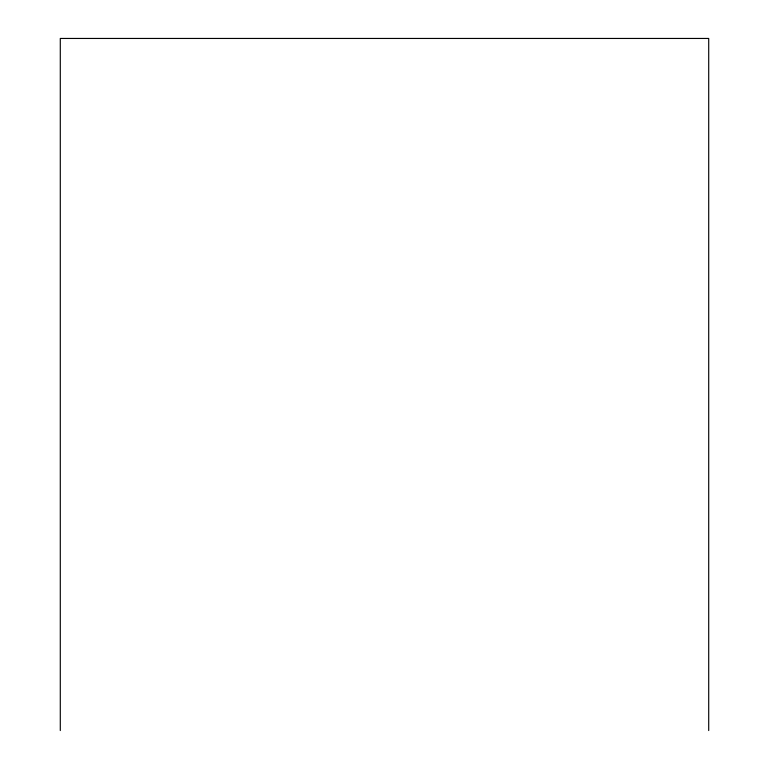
<?xml version="1.0" encoding="UTF-8"?>
<svg xmlns="http://www.w3.org/2000/svg" width="769" height="769" viewBox="0 0 769 769"><rect width="100%" height="100%" fill="white"/><g stroke="black" fill="none" stroke-linecap="round" stroke-linejoin="round"><path stroke-width="1.15" d="M708.71 730.55L708.71 38.45L60.29 38.45L60.29 730.55"/></g></svg>
